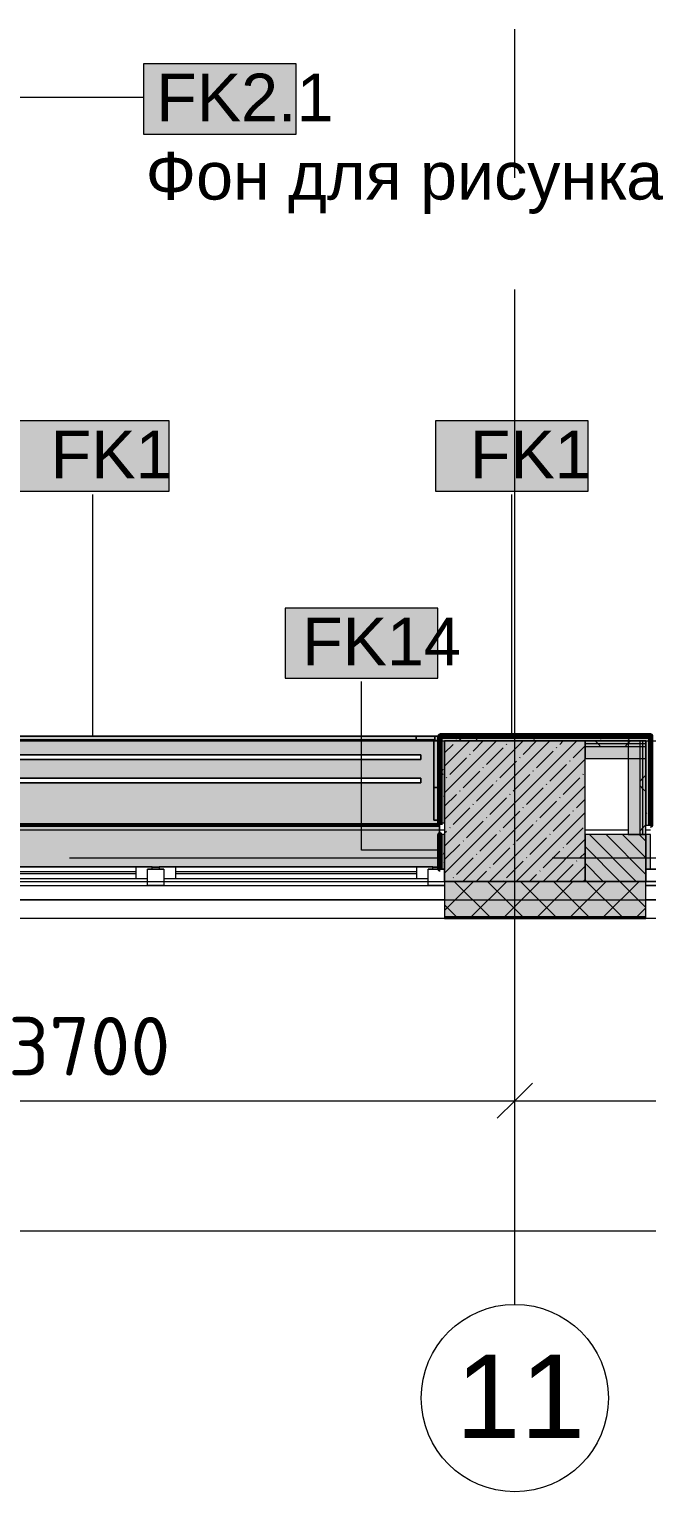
# Model space of a CAD drawing. Header units: millimetres. Extents: x -3817 to 677485, y -22715 to 103890.
# Drawn here: x 358527 to 361167, y -787 to 5457 of the extents above; entities that cross this region are included whole.
import ezdxf

# ---------------------------------------------------------------- set-up
doc = ezdxf.new("R2010")
doc.units = ezdxf.units.MM
doc.layers.add('PDF _Геометрия', color=7, linetype='Continuous', true_color=0x1d1d1d)
doc.layers.add('PDF _Сплошная заливка', color=7, linetype='Continuous', true_color=0xffffff)
doc.layers.add('PDF _Текст', color=7, linetype='Continuous')
doc.styles.add('PDF ArialMT', font='arial.ttf')
doc.styles.add('PDF GOST-Common', font='arial.ttf')
doc.styles.add('PDF ISOCPEUR', font='isocpeur.ttf')

msp = doc.modelspace()

# ---------------------------------------------------------------- hatches: boundary and pattern name
at = {"layer": 'PDF _Сплошная заливка', "true_color": 0xeae6de, "transparency": 33554559}
h = msp.add_hatch(color=254, dxfattribs=at)
h.paths.add_polyline_path([(358252.9, 1879), (358252.9, 1881), (360280.5, 1881), (360280.5, 2438.9), (358223.9, 2438.9), (358223.9, 1879)], flags=0)
h.paths.add_polyline_path([(358340.5, 2239.2), (358280.5, 2239.2), (358280.5, 2259.2), (360200.5, 2259.2), (360200.5, 2239.2), (359682.5, 2239.2)], flags=0)
h.paths.add_polyline_path([(358280.5, 2339.2), (358280.5, 2359.2), (360200.5, 2359.2), (360200.5, 2339.2), (358340.5, 2339.2)], flags=0)
at = {"layer": 'PDF _Сплошная заливка', "transparency": 33554559}
for points in [[(360282.9, 2069), (360302.9, 2069), (360302.9, 2439), (360282.9, 2439), (360282.9, 2218.8)], [(361182.9, 2419), (361182.9, 2439), (360302.9, 2439), (360302.9, 2419), (361162.9, 2419)], [(360302.9, 1819), (360902.9, 1819), (360902.9, 2419), (360302.9, 2419), (360302.9, 2218.8)], [(361024.6, 2406.5), (361162.9, 2406.5), (361162.9, 2419), (360902.9, 2419), (360902.9, 2406.5)]]:
    msp.add_hatch(color=256, dxfattribs=at).paths.add_polyline_path(points)
at = {"layer": 'PDF _Сплошная заливка', "true_color": 0xe7e7e7, "transparency": 33554559}
msp.add_hatch(color=254, dxfattribs=at).paths.add_polyline_path([(361087.9, 2019), (361137.9, 2019), (361137.9, 2419), (361087.9, 2419), (361087.9, 2218.8)])
at = {"layer": 'PDF _Сплошная заливка', "transparency": 33554559}
h = msp.add_hatch(color=256, dxfattribs=at)
h.paths.add_polyline_path([(363182.9, 1819), (363182.9, 2019), (362062.9, 2019), (362062.9, 1819), (362366.6, 1819)], flags=0)
h.paths.add_polyline_path([(361162.9, 1819), (361162.9, 2019), (360902.9, 2019), (360902.9, 1819), (361024.6, 1819)], flags=0)
h = msp.add_hatch(color=256, dxfattribs=at)
h.paths.add_polyline_path([(366180.5, 1669), (366180.5, 1819), (365282.9, 1819), (365282.9, 1669), (365721.6, 1669)], flags=0)
h.paths.add_polyline_path([(356382.9, 1669), (358202.9, 1669), (358202.9, 1819), (356382.9, 1819)], flags=0)
h.paths.add_polyline_path([(352102.9, 1669), (353702.9, 1669), (353702.9, 1819), (352102.9, 1819)], flags=0)
h.paths.add_polyline_path([(360302.9, 1669), (361162.9, 1669), (361162.9, 1819), (360302.9, 1819)], flags=0)
h.paths.add_polyline_path([(362062.9, 1669), (363182.9, 1669), (363182.9, 1819), (362062.9, 1819)], flags=0)
h.paths.add_polyline_path([(350002.9, 1669), (350002.9, 1819), (348902.9, 1819), (348902.9, 1669), (348946.4, 1669)], flags=0)
h.paths.add_polyline_path([(346102.9, 1669), (346102.9, 1819), (345452.9, 1819), (345452.9, 1669), (345591.4, 1669)], flags=0)
h.paths.add_polyline_path([(343402.9, 1669), (344552.9, 1669), (344552.9, 1819), (343402.9, 1819)], flags=0)
h.paths.add_polyline_path([(339552.3, 1669), (340302.9, 1669), (340302.9, 1819), (338652.9, 1819), (338652.9, 1669), (338881.3, 1669)], flags=0)
h.paths.add_polyline_path([(331022.9, 1669), (331022.9, 1819), (327032.9, 1819), (327032.9, 1669), (330829.2, 1669)], flags=0)
h.paths.add_polyline_path([(331922.9, 1669), (332672.9, 1669), (332672.9, 1819), (331922.9, 1819)], flags=0)
h.paths.add_polyline_path([(335526.3, 1669), (335552.9, 1669), (335552.9, 1819), (334772.9, 1819), (334772.9, 1669)], flags=0)

# ---------------------------------------------------------------- linework, layer by layer
at = {"layer": 'PDF _Геометрия', "color": 253, "lineweight": 9, "true_color": 0xaaaaaa}
for points in [[(360602.9, 4822.4), (360602.9, 5457.4)], [(360602.9, 12.7), (360602.9, 2512.7), (360602.9, 4346.2)], [(358699.1, 1919), (360286.6, 1919)], [(360762.9, 1919), (361397.9, 1919)], [(358322.9, 1861), (358982.9, 1861)], [(358982.9, 1851), (358322.9, 1851)], [(359102.9, 1871), (359032.9, 1871)], [(359152.9, 1861), (360182.9, 1861)], [(360182.9, 1851), (359152.9, 1851)], [(360302.9, 1871), (360232.9, 1871)], [(361232.9, 1871), (361162.9, 1871)], [(358202.9, 1801), (360302.9, 1801)], [(361162.9, 1801), (362062.9, 1801)]]:
    msp.add_lwpolyline(points, dxfattribs=at)
at = {"layer": 'PDF _Геометрия', "color": 7, "lineweight": 9}
for points in [[(359668.6, 5309.6), (359015.4, 5309.6), (359015.4, 5009.6), (359668.6, 5009.6)], [(359125.1, 3785.4), (358472, 3785.4), (358472, 3485.4), (359125.1, 3485.4)], [(360916.7, 3785.4), (360263.6, 3785.4), (360263.6, 3485.4), (360916.7, 3485.4)], [(360273.9, 2986.1), (359620.8, 2986.1), (359620.8, 2686.1), (360273.9, 2686.1)], [(360902.9, 2419), (360302.9, 2419), (360302.9, 1819), (360902.9, 1819)]]:
    msp.add_lwpolyline(points, close=True, dxfattribs=at)
for points in [[(358223.4, 5167.7), (359015.4, 5167.7)], [(358798.5, 2439.5), (358798.5, 3471.5)], [(360590.1, 2439.5), (360590.1, 3471.5)], [(360279.6, 1952.8), (359947.3, 1952.8), (359947.3, 2672.2)], [(349182.9, 2419), (366392.6, 2419)], [(361162.9, 2406.5), (360902.9, 2406.5)], [(361162.9, 2394), (360902.9, 2394)], [(361137.9, 2019), (361137.9, 2419)], [(361150.4, 2019), (361150.4, 2419)], [(360902.9, 1819), (361162.9, 1819)], [(360302.9, 1740), (361162.9, 1740)], [(360302.9, 1669), (361162.9, 1669)], [(360302.9, 1666), (361162.9, 1666)], [(327282.9, 882.2), (331002.9, 882.2), (335302.9, 882.2), (339802.9, 882.2), (341302.9, 882.2), (344302.9, 882.2), (345802.9, 882.2), (349502.9, 882.2), (353202.9, 882.2), (356902.9, 882.2), (360602.9, 882.2), (365602.9, 882.2), (365602.9, 1002.2)], [(360602.9, 688.3), (360602.9, 882.2), (360602.9, 1002.2)], [(327282.9, 326.9), (365722.9, 326.9)]]:
    msp.add_lwpolyline(points, dxfattribs=at)
at = {"layer": 'PDF _Геометрия', "color": 8, "lineweight": 9, "true_color": 0x808080}
for points in [[(360252.9, 1879), (360280.5, 1879), (360280.5, 2438.9), (358223.9, 2438.9), (360280.5, 2438.9), (360280.5, 1879)], [(360280.5, 2080.4), (360280.5, 2420.4), (360280.5, 2220.4), (360280.5, 2420.4)], [(358280.5, 2339.2), (358280.5, 2359.2), (360200.5, 2359.2), (360200.5, 2339.2)], [(358280.5, 2339.2), (360200.5, 2339.2), (360200.5, 2359.2), (358280.5, 2359.2)], [(358280.5, 2239.2), (358280.5, 2259.2), (360200.5, 2259.2), (360200.5, 2239.2)], [(358280.5, 2239.2), (360200.5, 2239.2), (360200.5, 2259.2), (358280.5, 2259.2)], [(359052.9, 1879), (359082.9, 1879)]]:
    msp.add_lwpolyline(points, close=True, dxfattribs=at)
for points in [[(358223.9, 2438.9), (360260.5, 2438.9), (358223.9, 2438.9)], [(358280.5, 2438.9), (360180.5, 2438.9), (358280.5, 2438.9)]]:
    msp.add_lwpolyline(points, dxfattribs=at)
at = {"layer": 'PDF _Геометрия', "color": 254, "lineweight": 9, "true_color": 0xd5d3cf}
for points in [[(360180.5, 2438.9), (360180.5, 2422.9)], [(360280.5, 2220.4), (360256.5, 2220.4)]]:
    msp.add_lwpolyline(points, close=True, dxfattribs=at)
at = {"layer": 'PDF _Геометрия', "color": 253, "lineweight": 9, "true_color": 0xaba79f}
for points in [[(360260.5, 2438.1), (360260.5, 2422.9)], [(360256.5, 2080.4), (360256.5, 2420.4), (360256.5, 2220.4), (360256.5, 2420.4)], [(360272.3, 2420.4), (360256.5, 2420.4)], [(360272.3, 2420.4), (360256.5, 2420.4)], [(360280.5, 2420.4), (360273.1, 2420.4)], [(360280.5, 2420.4), (360273.1, 2420.4)], [(360280.5, 2080.4), (360256.5, 2080.4)]]:
    msp.add_lwpolyline(points, close=True, dxfattribs=at)
at = {"layer": 'PDF _Геометрия', "color": 231, "lineweight": 70, "true_color": 0xff80c0}
msp.add_lwpolyline([(360282.9, 2060), (360282.9, 2439.5), (360281.9, 2439.5), (360281.9, 2060)], close=True, dxfattribs=at)
at = {"layer": 'PDF _Геометрия', "color": 9, "lineweight": 9, "true_color": 0xc0c0c0}
for points in [[(361182.9, 2419), (361182.9, 2439), (360302.9, 2439), (360282.9, 2439), (360282.9, 2069), (360302.9, 2069), (360302.9, 2019)], [(360282.9, 2069), (360302.9, 2069), (360302.9, 2419), (361162.9, 2419), (361162.9, 2059), (361182.9, 2059)], [(360280.5, 2059), (360282.9, 2059)], [(360280.5, 2039), (360302.9, 2039)], [(360902.9, 2039), (361087.9, 2039)], [(361162.9, 1871), (361162.9, 1819), (361162.9, 2019), (360902.9, 2019), (360902.9, 1819)], [(361162.9, 2059), (361182.6, 2059)], [(361162.9, 2039), (361182.9, 2039)], [(358202.9, 1819), (360302.9, 1819), (360302.9, 1871)], [(362062.9, 1819), (361162.9, 1819)]]:
    msp.add_lwpolyline(points, dxfattribs=at)
at = {"layer": 'PDF _Геометрия', "color": 231, "lineweight": 70, "true_color": 0xff80c0}
msp.add_lwpolyline([(361182.9, 2059), (361183.9, 2059), (361183.9, 2439), (361183.9, 2440), (360283.4, 2440), (360283.4, 2439), (361182.9, 2439), (361182.9, 2419)], dxfattribs=at)
at = {"layer": 'PDF _Геометрия', "color": 253, "lineweight": 9, "true_color": 0x9b9b9b}
for points in [[(360302.7, 2437.2), (360302.9, 2437.2), (360312.8, 2437.2)], [(360394.2, 2437.2), (360404.2, 2437.2)], [(360577.1, 2437.2), (360587.1, 2437.2)], [(360588, 2439), (360586.2, 2435.8)], [(360628.5, 2430.3), (360623.5, 2439)], [(360668.5, 2437.2), (360678.6, 2437.2)], [(360729.5, 2437.2), (360739.5, 2437.2)], [(360881.9, 2437.2), (360891.9, 2437.2)], [(360942.3, 2435.5), (360940.2, 2439)], [(360973.3, 2437.2), (360983.3, 2437.2)], [(361010.4, 2439), (361009.7, 2437.7)], [(361051.9, 2428.4), (361046.9, 2437.1)], [(361064.7, 2437.2), (361074.8, 2437.2)], [(360288.3, 2409.9), (360283.3, 2418.6)], [(360288.6, 2408.1), (360283.6, 2399.4)], [(360330.3, 2419.2), (360330.1, 2419)], [(360353.5, 2419), (360351.3, 2422.7)], [(360371.9, 2430.4), (360366.9, 2421.7)], [(360439.9, 2426.3), (360435.7, 2419)], [(360529.4, 2419), (360529.1, 2419.7)], [(360685.7, 2425.2), (360682.1, 2419)], [(360753.7, 2421.1), (360752.5, 2419)], [(360973, 2435.3), (360968, 2426.6)], [(361092.6, 2419), (361088.6, 2425.9)], [(361162.9, 2376.2), (361166.2, 2376.2)], [(360302.7, 2345.7), (360302.9, 2345.7)], [(361162.9, 2315.2), (361166.2, 2315.2)], [(360295.7, 2298.4), (360290.7, 2289.7)], [(360296.5, 2273.8), (360291.5, 2282.5)], [(360291.6, 2230.4), (360286.6, 2221.7)], [(360302.8, 2188.7), (360297.8, 2180)], [(361162.9, 2223.8), (361166.2, 2223.8)], [(360302.7, 2162.8), (360302.9, 2162.8)], [(360302.7, 2101.9), (360302.9, 2101.9)], [(361166.8, 2107.6), (361162.9, 2114.3)], [(360302.7, 2010.4), (360302.9, 2010.4)], [(360290.5, 1984.6), (360285.5, 1975.9)], [(360301.7, 1943), (360296.7, 1934.3)], [(361162.9, 1980), (361166.2, 1980)], [(360302.9, 1897), (360300.7, 1900.7)], [(361162.9, 1888.5), (361166.2, 1888.5)]]:
    msp.add_lwpolyline(points, dxfattribs=at)
at = {"layer": 'PDF _Геометрия', "color": 253, "lineweight": 9, "true_color": 0xaba79f}
for points in [[(358223.9, 2422.9), (360260.5, 2422.9), (358223.9, 2422.9)], [(358280.5, 2422.9), (360180.5, 2422.9), (358280.5, 2422.9)]]:
    msp.add_lwpolyline(points, dxfattribs=at)
at = {"layer": 'PDF _Геометрия', "lineweight": 9}
for points in [[(360302.9, 2310.9), (360411, 2419)], [(360302.9, 2196.9), (360525, 2419)], [(360302.9, 2082.8), (360639.1, 2419)], [(360302.9, 1968.8), (360753.1, 2419)], [(360302.9, 1854.7), (360867.2, 2419)], [(360302.9, 2367.9), (360338.7, 2403.7)], [(360352.9, 2418), (360354, 2419)], [(360424.2, 2375.2), (360468, 2419)], [(360481.2, 2318.2), (360552.5, 2389.5)], [(360566.8, 2403.7), (360569.1, 2406.1)], [(360581, 2418), (360582.1, 2419)], [(360638, 2360.9), (360696.1, 2419)], [(360695.1, 2303.9), (360766.3, 2375.2)], [(360780.6, 2389.5), (360783, 2391.8)], [(360794.9, 2403.7), (360810.2, 2419)], [(360851.9, 2346.7), (360902.9, 2397.7)], [(360971.1, 2394), (360958.6, 2406.5), (360946.1, 2419)], [(361072.6, 2394), (361085.1, 2406.5), (361097.6, 2419)], [(360324.4, 2275.4), (360395.7, 2346.7)], [(360381.2, 1819), (360902.9, 2340.7)], [(360409.9, 2360.9), (360412.3, 2363.3)], [(360538.2, 2261.2), (360609.5, 2332.4)], [(360623.8, 2346.7), (360626.2, 2349.1)], [(360752.1, 2246.9), (360823.4, 2318.2)], [(360837.6, 2332.4), (360840, 2334.8)], [(360310.2, 2261.2), (360312.5, 2263.5)], [(360381.4, 2218.4), (360452.7, 2289.7)], [(360467, 2303.9), (360469.3, 2306.3)], [(360524, 2246.9), (360526.4, 2249.3)], [(360595.3, 2204.1), (360666.6, 2275.4)], [(360680.8, 2289.7), (360683.2, 2292)], [(360809.1, 2189.9), (360880.4, 2261.2)], [(360894.7, 2275.4), (360897, 2277.8)], [(361137.9, 2247.1), (361150.4, 2259.6), (361162.9, 2272.1)], [(360302.9, 2139.8), (360352.9, 2189.9)], [(360367.2, 2204.1), (360369.5, 2206.5)], [(360438.5, 2161.4), (360509.7, 2232.6)], [(360495.3, 1819), (360902.9, 2226.6)], [(360581, 2189.9), (360583.4, 2192.2)], [(360652.3, 2147.1), (360723.6, 2218.4)], [(360737.8, 2232.6), (360740.2, 2235)], [(361162.9, 2202.3), (361150.4, 2214.8), (361137.9, 2227.3)], [(360338.7, 2061.6), (360409.9, 2132.8)], [(360424.2, 2147.1), (360426.6, 2149.5)], [(360495.5, 2104.3), (360566.8, 2175.6)], [(360638, 2132.8), (360640.4, 2135.2)], [(360709.3, 2090.1), (360780.6, 2161.4)], [(360794.9, 2175.6), (360797.2, 2178)], [(360866.1, 2132.8), (360902.9, 2169.6)], [(360395.7, 2004.5), (360467, 2075.8)], [(360481.2, 2090.1), (360483.6, 2092.4)], [(360552.5, 2047.3), (360623.8, 2118.6)], [(360609.3, 1819), (360902.9, 2112.6)], [(360609.5, 1990.3), (360680.8, 2061.6)], [(360695.1, 2075.8), (360697.4, 2078.2)], [(360766.3, 2033.1), (360837.6, 2104.3)], [(360851.9, 2118.6), (360854.3, 2121)], [(360302.9, 2025.8), (360310.2, 2033.1)], [(360324.4, 2047.3), (360326.8, 2049.7)], [(360452.7, 1947.5), (360524, 2018.8)], [(360538.2, 2033.1), (360540.6, 2035.4)], [(360666.6, 1933.3), (360737.8, 2004.5)], [(360723.4, 1819), (360902.9, 1998.5)], [(360752.1, 2018.8), (360754.5, 2021.2)], [(360823.4, 1976), (360894.7, 2047.3)], [(361121.9, 1819), (360921.9, 2019)], [(361162.9, 1848.7), (360992.6, 2019)], [(361162.9, 1919.4), (361063.3, 2019)], [(361162.9, 1990.1), (361134, 2019)], [(361137.9, 2035), (361150.4, 2047.5), (361162.9, 2060)], [(360302.9, 1911.7), (360367.2, 1976)], [(360381.4, 1990.3), (360383.8, 1992.7)], [(360509.7, 1890.5), (360581, 1961.8)], [(360595.3, 1976), (360597.6, 1978.4)], [(360723.6, 1876.2), (360794.9, 1947.5)], [(360809.1, 1961.8), (360811.5, 1964.1)], [(360880.4, 1919), (360902.9, 1941.5)], [(361162.9, 1707.3), (361051.2, 1819), (360902.9, 1967.3)], [(360352.9, 1847.7), (360424.2, 1919)], [(360438.5, 1933.3), (360440.8, 1935.6)], [(360495.5, 1876.2), (360497.9, 1878.6)], [(360566.8, 1833.5), (360638, 1904.7)], [(360652.3, 1919), (360654.7, 1921.4)], [(360780.6, 1819.2), (360851.9, 1890.5)], [(360837.4, 1819), (360902.9, 1884.5)], [(360866.1, 1904.7), (360868.5, 1907.1)], [(360980.5, 1819), (360902.9, 1896.6)], [(360302.9, 1695), (360426.9, 1819)], [(360324.2, 1819), (360324.4, 1819.2)], [(360338.7, 1833.5), (360341, 1835.8)], [(360494.1, 1669), (360344.1, 1819)], [(360418.3, 1669), (360568.3, 1819)], [(360438.2, 1819), (360481.2, 1862)], [(360635.5, 1669), (360485.5, 1819)], [(360552.5, 1819.2), (360554.9, 1821.6)], [(360559.8, 1669), (360709.8, 1819)], [(360776.9, 1669), (360626.9, 1819)], [(360666.3, 1819), (360695.1, 1847.7)], [(360701.2, 1669), (360851.2, 1819)], [(360709.3, 1862), (360711.7, 1864.4)], [(360918.3, 1669), (360768.3, 1819)], [(360842.6, 1669), (360992.6, 1819)], [(360894.4, 1819), (360902.9, 1827.4)], [(361059.8, 1669), (360909.8, 1819), (360902.9, 1825.9)], [(360984, 1669), (361134, 1819)], [(360352.6, 1669), (360302.9, 1718.8)], [(361125.4, 1669), (361162.9, 1706.5)]]:
    msp.add_lwpolyline(points, dxfattribs=at)
at = {"layer": 'PDF _Геометрия', "color": 9, "lineweight": 9, "true_color": 0xc0c0c0}
for points in [[(360902.9, 2344), (361162.9, 2344), (361162.9, 2419), (360902.9, 2419)], [(361087.9, 2419), (361087.9, 2019), (361162.9, 2019), (361162.9, 2419)], [(360302.9, 1871), (360302.9, 2019), (360282.9, 2019), (360282.9, 1871)], [(361182.9, 1871), (361182.9, 2019), (361162.9, 2019), (361162.9, 1871)], [(358202.9, 1661), (358202.9, 1819), (360302.9, 1819), (360302.9, 1661)], [(361162.9, 1819), (360302.9, 1819), (360302.9, 1661), (361162.9, 1661)], [(361162.9, 1661), (361162.9, 1819), (362062.9, 1819), (362062.9, 1661)]]:
    msp.add_lwpolyline(points, close=True, dxfattribs=at)
at = {"layer": 'PDF _Геометрия', "lineweight": 9}
msp.add_lwpolyline([(361158.3, 2419), (361162.9, 2414.4)], close=True, dxfattribs=at)
at = {"layer": 'PDF _Геометрия', "color": 9, "lineweight": 9, "true_color": 0xcbc7bf}
for points in [[(358222.9, 2059), (360280.5, 2059)], [(358222.9, 2039), (360280.5, 2039)]]:
    msp.add_lwpolyline(points, dxfattribs=at)
at = {"layer": 'PDF _Геометрия', "color": 231, "lineweight": 53, "true_color": 0xeaa7bf}
for points in [[(358223.9, 2060), (360280.5, 2060)], [(360280.5, 2059), (358223.9, 2059)]]:
    msp.add_lwpolyline(points, dxfattribs=at)
at = {"layer": 'PDF _Геометрия', "color": 231, "lineweight": 53, "true_color": 0xff80c0}
for points in [[(360280.5, 2060), (360282.9, 2060)], [(360282.9, 2059), (360280.5, 2059)]]:
    msp.add_lwpolyline(points, dxfattribs=at)
at = {"layer": 'PDF _Геометрия', "color": 7, "lineweight": 70, "true_color": 0xffd2ff}
msp.add_lwpolyline([(360282.9, 1871), (360282.9, 2019), (360281.9, 2019), (360281.9, 1871)], close=True, dxfattribs=at)
at = {"layer": 'PDF _Геометрия', "color": 253, "lineweight": 13, "true_color": 0xaaaaaa}
for points in [[(359052.9, 1881), (358252.9, 1881), (358252.9, 1871), (358272.9, 1871), (358272.9, 1831), (359032.9, 1831), (359032.9, 1871), (359052.9, 1871)], [(360252.9, 1881), (359082.9, 1881), (359082.9, 1871), (359102.9, 1871), (359102.9, 1831), (360232.9, 1831), (360232.9, 1871), (360252.9, 1871)], [(359032.9, 1801), (359032.9, 1871), (359102.9, 1871), (359102.9, 1801)], [(360232.9, 1801), (360232.9, 1871), (360302.9, 1871), (360302.9, 1801)], [(361162.9, 1801), (361162.9, 1871), (361232.9, 1871), (361232.9, 1801)]]:
    msp.add_lwpolyline(points, close=True, dxfattribs=at)
for points in [[(358252.9, 1881), (359052.9, 1881)], [(358982.9, 1881), (358982.9, 1831)], [(359082.9, 1881), (360252.9, 1881)], [(359152.9, 1881), (359152.9, 1831)], [(360182.9, 1881), (360182.9, 1831)]]:
    msp.add_lwpolyline(points, dxfattribs=at)
at = {"layer": 'PDF _Геометрия', "color": 116, "lineweight": 13, "true_color": 0x008040}
for points in [[(360302.9, 1740), (358202.9, 1740)], [(362062.9, 1740), (361162.9, 1740)]]:
    msp.add_lwpolyline(points, close=True, dxfattribs=at)
at = {"layer": 'PDF _Геометрия', "color": 7, "lineweight": 20}
msp.add_lwpolyline([(360677.9, 957.2), (360602.9, 882.2), (360527.9, 807.2)], dxfattribs=at)
at = {"layer": 'PDF _Геометрия', "color": 253, "lineweight": 9, "true_color": 0xaaaaaa}
msp.add_circle((360602.9, -387.3), 400, dxfattribs=at)
at = {"layer": 'PDF _Геометрия', "color": 253, "lineweight": 20, "true_color": 0xaaaaaa}
msp.add_circle((360602.9, -387.3), 400, dxfattribs=at)
at = {"layer": 'PDF _Сплошная заливка', "lineweight": 9, "transparency": 33554559}
for points in [[(359668.6, 5309.6), (359015.4, 5309.6), (359668.6, 5009.6), (359015.4, 5009.6)], [(359125.1, 3785.4), (358472, 3785.4), (359125.1, 3485.4), (358472, 3485.4)], [(360916.7, 3785.4), (360263.6, 3785.4), (360916.7, 3485.4), (360263.6, 3485.4)], [(360273.9, 2986.1), (359620.8, 2986.1), (360273.9, 2686.1), (359620.8, 2686.1)]]:
    msp.add_solid(points, dxfattribs=at)
at = {"layer": 'PDF _Сплошная заливка', "lineweight": 35, "transparency": 33554559}
for points in [[(360902.9, 2394), (361162.9, 2394), (360902.9, 2406.5), (361162.9, 2406.5)], [(361150.4, 2019), (361150.4, 2419), (361137.9, 2019), (361137.9, 2419)], [(361162.9, 2019), (361162.9, 2419), (361150.4, 2019), (361150.4, 2419)], [(361182.9, 2059), (361182.9, 2419), (361162.9, 2059), (361162.9, 2419)], [(360282.9, 1871), (360302.9, 1871), (360282.9, 2019), (360302.9, 2019)], [(361162.9, 1871), (361182.9, 1871), (361162.9, 2019), (361182.9, 2019)]]:
    msp.add_solid(points, dxfattribs=at)
at = {"layer": 'PDF _Сплошная заливка', "color": 254, "lineweight": 35, "true_color": 0xe7e7e7, "transparency": 33554559}
msp.add_solid([(360902.9, 2344), (361162.9, 2344), (360902.9, 2394), (361162.9, 2394)], dxfattribs=at)
at = {"layer": 'PDF _Сплошная заливка', "color": 254, "lineweight": 35, "true_color": 0xffb9dc, "transparency": 33554559}
msp.add_solid([(360281.9, 2060), (360282.9, 2060), (360281.9, 2218.8)], dxfattribs=at)
at = {"layer": 'PDF _Сплошная заливка', "color": 254, "lineweight": 35, "true_color": 0xeac4cd, "transparency": 33554559}
msp.add_solid([(360280.5, 2059), (360280.5, 2060), (360240.6, 2059)], dxfattribs=at)

# ---------------------------------------------------------------- texts
at = {"layer": 'PDF _Текст', "attachment_point": 4}
for s, insert, char_height, style in [('FK2.1', (359070.3, 5166.2), 203.2, 'PDF GOST-Common'), ('FK1', (358619.1, 3642), 203.2, 'PDF GOST-Common'), ('FK1', (360410.7, 3642), 203.2, 'PDF GOST-Common'), ('FK14', (359693.6, 2842.7), 203.2, 'PDF GOST-Common'), ('3700', (358436.9, 1115), 250.11, 'PDF ISOCPEUR')]:
    msp.add_mtext(s, dxfattribs=dict(at, insert=insert, char_height=char_height, style=style))
at = {"layer": 'PDF _Текст', "color": 250, "true_color": 0x3c3c3c, "insert": (359024.7, 4801.2), "char_height": 203.2, "attachment_point": 4, "style": 'PDF GOST-Common'}
msp.add_mtext('Фон для рисунка', dxfattribs=at)
at = {"layer": 'PDF _Текст', "color": 9, "true_color": 0xbebebe, "insert": (360350.3, -380), "char_height": 355.6, "attachment_point": 4, "style": 'PDF ArialMT'}
msp.add_mtext('11', dxfattribs=at)

doc.saveas('drawing.dxf')
